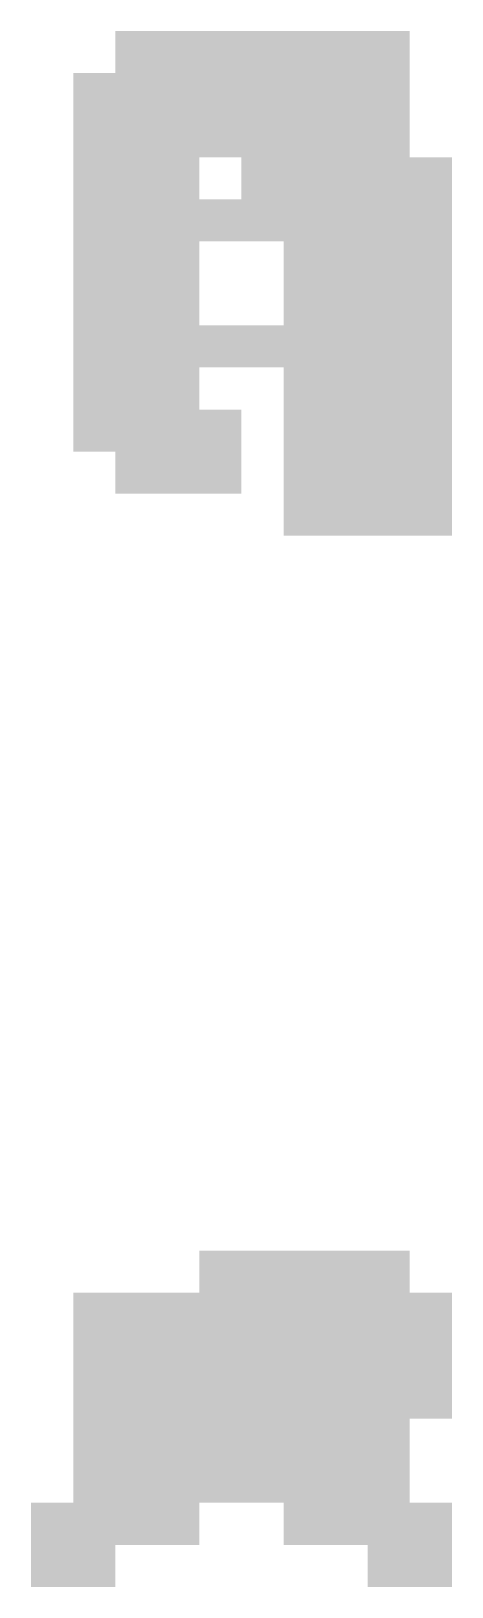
# Model space of a CAD drawing. Header units: metres. Extents: x -0.2 to 72.6, y -0.2 to 14.2.
# Drawn here: x 53.45 to 55.45, y -0.2 to 7.2 of the extents above; entities that cross this region are included whole.
import ezdxf

# ---------------------------------------------------------------- set-up
doc = ezdxf.new("R2010")
doc.units = ezdxf.units.M

msp = doc.modelspace()

# ---------------------------------------------------------------- hatches: boundary and pattern name
at = {"true_color": 0xff0000}
h = msp.add_hatch(color=7, dxfattribs=at)
h.dxf.hatch_style = 1
h.paths.add_polyline_path([(53.85, 7), (54.05, 7), (54.05, 7.2), (53.85, 7.2)])
h = msp.add_hatch(color=7, dxfattribs=at)
h.dxf.hatch_style = 1
h.paths.add_polyline_path([(54.05, 7), (54.25, 7), (54.25, 7.2), (54.05, 7.2)])
h = msp.add_hatch(color=7, dxfattribs=at)
h.dxf.hatch_style = 1
h.paths.add_polyline_path([(54.25, 7), (54.45, 7), (54.45, 7.2), (54.25, 7.2)])
h = msp.add_hatch(color=7, dxfattribs=at)
h.dxf.hatch_style = 1
h.paths.add_polyline_path([(54.45, 7), (54.65, 7), (54.65, 7.2), (54.45, 7.2)])
h = msp.add_hatch(color=7, dxfattribs=at)
h.dxf.hatch_style = 1
h.paths.add_polyline_path([(54.65, 7), (54.85, 7), (54.85, 7.2), (54.65, 7.2)])
h = msp.add_hatch(color=7, dxfattribs=at)
h.dxf.hatch_style = 1
h.paths.add_polyline_path([(54.85, 7), (55.05, 7), (55.05, 7.2), (54.85, 7.2)])
h = msp.add_hatch(color=7, dxfattribs=at)
h.dxf.hatch_style = 1
h.paths.add_polyline_path([(55.05, 7), (55.25, 7), (55.25, 7.2), (55.05, 7.2)])
h = msp.add_hatch(color=7, dxfattribs=at)
h.dxf.hatch_style = 1
h.paths.add_polyline_path([(53.65, 6.8), (53.85, 6.8), (53.85, 7), (53.65, 7)])
h = msp.add_hatch(color=7, dxfattribs=at)
h.dxf.hatch_style = 1
h.paths.add_polyline_path([(53.85, 6.8), (54.05, 6.8), (54.05, 7), (53.85, 7)])
h = msp.add_hatch(color=7, dxfattribs=at)
h.dxf.hatch_style = 1
h.paths.add_polyline_path([(54.05, 6.8), (54.25, 6.8), (54.25, 7), (54.05, 7)])
h = msp.add_hatch(color=7, dxfattribs=at)
h.dxf.hatch_style = 1
h.paths.add_polyline_path([(54.25, 6.8), (54.45, 6.8), (54.45, 7), (54.25, 7)])
h = msp.add_hatch(color=7, dxfattribs=at)
h.dxf.hatch_style = 1
h.paths.add_polyline_path([(54.45, 6.8), (54.65, 6.8), (54.65, 7), (54.45, 7)])
h = msp.add_hatch(color=7, dxfattribs=at)
h.dxf.hatch_style = 1
h.paths.add_polyline_path([(54.65, 6.8), (54.85, 6.8), (54.85, 7), (54.65, 7)])
h = msp.add_hatch(color=7, dxfattribs=at)
h.dxf.hatch_style = 1
h.paths.add_polyline_path([(54.85, 6.8), (55.05, 6.8), (55.05, 7), (54.85, 7)])
h = msp.add_hatch(color=7, dxfattribs=at)
h.dxf.hatch_style = 1
h.paths.add_polyline_path([(55.05, 6.8), (55.25, 6.8), (55.25, 7), (55.05, 7)])
h = msp.add_hatch(color=7, dxfattribs=at)
h.dxf.hatch_style = 1
h.paths.add_polyline_path([(53.65, 6.6), (53.85, 6.6), (53.85, 6.8), (53.65, 6.8)])
h = msp.add_hatch(color=7, dxfattribs=at)
h.dxf.hatch_style = 1
h.paths.add_polyline_path([(53.85, 6.6), (54.05, 6.6), (54.05, 6.8), (53.85, 6.8)])
h = msp.add_hatch(color=7, dxfattribs=at)
h.dxf.hatch_style = 1
h.paths.add_polyline_path([(54.05, 6.6), (54.25, 6.6), (54.25, 6.8), (54.05, 6.8)])
h = msp.add_hatch(color=7, dxfattribs=at)
h.dxf.hatch_style = 1
h.paths.add_polyline_path([(54.25, 6.6), (54.45, 6.6), (54.45, 6.8), (54.25, 6.8)])
h = msp.add_hatch(color=7, dxfattribs=at)
h.dxf.hatch_style = 1
h.paths.add_polyline_path([(54.45, 6.6), (54.65, 6.6), (54.65, 6.8), (54.45, 6.8)])
at = {"true_color": 0x00ff00}
h = msp.add_hatch(color=7, dxfattribs=at)
h.dxf.hatch_style = 1
h.paths.add_polyline_path([(54.65, 6.6), (54.85, 6.6), (54.85, 6.8), (54.65, 6.8)])
h = msp.add_hatch(color=7, dxfattribs=at)
h.dxf.hatch_style = 1
h.paths.add_polyline_path([(54.85, 6.6), (55.05, 6.6), (55.05, 6.8), (54.85, 6.8)])
at = {"true_color": 0xff0000}
h = msp.add_hatch(color=7, dxfattribs=at)
h.dxf.hatch_style = 1
h.paths.add_polyline_path([(55.05, 6.6), (55.25, 6.6), (55.25, 6.8), (55.05, 6.8)])
h = msp.add_hatch(color=7, dxfattribs=at)
h.dxf.hatch_style = 1
h.paths.add_polyline_path([(53.65, 6.4), (53.85, 6.4), (53.85, 6.6), (53.65, 6.6)])
at = {"true_color": 0x00ff00}
h = msp.add_hatch(color=7, dxfattribs=at)
h.dxf.hatch_style = 1
h.paths.add_polyline_path([(53.85, 6.4), (54.05, 6.4), (54.05, 6.6), (53.85, 6.6)])
h = msp.add_hatch(color=7, dxfattribs=at)
h.dxf.hatch_style = 1
h.paths.add_polyline_path([(54.05, 6.4), (54.25, 6.4), (54.25, 6.6), (54.05, 6.6)])
at = {"true_color": 0xff0000}
h = msp.add_hatch(color=7, dxfattribs=at)
h.dxf.hatch_style = 1
h.paths.add_polyline_path([(54.45, 6.4), (54.65, 6.4), (54.65, 6.6), (54.45, 6.6)])
at = {"true_color": 0xffff00}
h = msp.add_hatch(color=7, dxfattribs=at)
h.dxf.hatch_style = 1
h.paths.add_polyline_path([(54.65, 6.4), (54.85, 6.4), (54.85, 6.6), (54.65, 6.6)])
h = msp.add_hatch(color=7, dxfattribs=at)
h.dxf.hatch_style = 1
h.paths.add_polyline_path([(54.85, 6.4), (55.05, 6.4), (55.05, 6.6), (54.85, 6.6)])
at = {"true_color": 0xff0000}
h = msp.add_hatch(color=7, dxfattribs=at)
h.dxf.hatch_style = 1
h.paths.add_polyline_path([(55.05, 6.4), (55.25, 6.4), (55.25, 6.6), (55.05, 6.6)])
h = msp.add_hatch(color=7, dxfattribs=at)
h.dxf.hatch_style = 1
h.paths.add_polyline_path([(55.25, 6.4), (55.45, 6.4), (55.45, 6.6), (55.25, 6.6)])
h = msp.add_hatch(color=7, dxfattribs=at)
h.dxf.hatch_style = 1
h.paths.add_polyline_path([(53.65, 6.2), (53.85, 6.2), (53.85, 6.4), (53.65, 6.4)])
at = {"true_color": 0x00ff00}
h = msp.add_hatch(color=7, dxfattribs=at)
h.dxf.hatch_style = 1
h.paths.add_polyline_path([(53.85, 6.2), (54.05, 6.2), (54.05, 6.4), (53.85, 6.4)])
h = msp.add_hatch(color=7, dxfattribs=at)
h.dxf.hatch_style = 1
h.paths.add_polyline_path([(54.05, 6.2), (54.25, 6.2), (54.25, 6.4), (54.05, 6.4)])
at = {"true_color": 0xff0000}
h = msp.add_hatch(color=7, dxfattribs=at)
h.dxf.hatch_style = 1
h.paths.add_polyline_path([(54.25, 6.2), (54.45, 6.2), (54.45, 6.4), (54.25, 6.4)])
h = msp.add_hatch(color=7, dxfattribs=at)
h.dxf.hatch_style = 1
h.paths.add_polyline_path([(54.45, 6.2), (54.65, 6.2), (54.65, 6.4), (54.45, 6.4)])
at = {"true_color": 0x0000ff}
h = msp.add_hatch(color=7, dxfattribs=at)
h.dxf.hatch_style = 1
h.paths.add_polyline_path([(54.65, 6.2), (54.85, 6.2), (54.85, 6.4), (54.65, 6.4)])
at = {"true_color": 0xffff00}
h = msp.add_hatch(color=7, dxfattribs=at)
h.dxf.hatch_style = 1
h.paths.add_polyline_path([(54.85, 6.2), (55.05, 6.2), (55.05, 6.4), (54.85, 6.4)])
at = {"true_color": 0xff0000}
h = msp.add_hatch(color=7, dxfattribs=at)
h.dxf.hatch_style = 1
h.paths.add_polyline_path([(55.05, 6.2), (55.25, 6.2), (55.25, 6.4), (55.05, 6.4)])
h = msp.add_hatch(color=7, dxfattribs=at)
h.dxf.hatch_style = 1
h.paths.add_polyline_path([(55.25, 6.2), (55.45, 6.2), (55.45, 6.4), (55.25, 6.4)])
h = msp.add_hatch(color=7, dxfattribs=at)
h.dxf.hatch_style = 1
h.paths.add_polyline_path([(53.65, 6), (53.85, 6), (53.85, 6.2), (53.65, 6.2)])
h = msp.add_hatch(color=7, dxfattribs=at)
h.dxf.hatch_style = 1
h.paths.add_polyline_path([(53.85, 6), (54.05, 6), (54.05, 6.2), (53.85, 6.2)])
h = msp.add_hatch(color=7, dxfattribs=at)
h.dxf.hatch_style = 1
h.paths.add_polyline_path([(54.05, 6), (54.25, 6), (54.25, 6.2), (54.05, 6.2)])
h = msp.add_hatch(color=7, dxfattribs=at)
h.dxf.hatch_style = 1
h.paths.add_polyline_path([(54.65, 6), (54.85, 6), (54.85, 6.2), (54.65, 6.2)])
at = {"true_color": 0x00ff00}
h = msp.add_hatch(color=7, dxfattribs=at)
h.dxf.hatch_style = 1
h.paths.add_polyline_path([(54.85, 6), (55.05, 6), (55.05, 6.2), (54.85, 6.2)])
at = {"true_color": 0xff0000}
h = msp.add_hatch(color=7, dxfattribs=at)
h.dxf.hatch_style = 1
h.paths.add_polyline_path([(55.05, 6), (55.25, 6), (55.25, 6.2), (55.05, 6.2)])
h = msp.add_hatch(color=7, dxfattribs=at)
h.dxf.hatch_style = 1
h.paths.add_polyline_path([(55.25, 6), (55.45, 6), (55.45, 6.2), (55.25, 6.2)])
h = msp.add_hatch(color=7, dxfattribs=at)
h.dxf.hatch_style = 1
h.paths.add_polyline_path([(53.65, 5.8), (53.85, 5.8), (53.85, 6), (53.65, 6)])
h = msp.add_hatch(color=7, dxfattribs=at)
h.dxf.hatch_style = 1
h.paths.add_polyline_path([(53.85, 5.8), (54.05, 5.8), (54.05, 6), (53.85, 6)])
h = msp.add_hatch(color=7, dxfattribs=at)
h.dxf.hatch_style = 1
h.paths.add_polyline_path([(54.05, 5.8), (54.25, 5.8), (54.25, 6), (54.05, 6)])
h = msp.add_hatch(color=7, dxfattribs=at)
h.dxf.hatch_style = 1
h.paths.add_polyline_path([(54.65, 5.8), (54.85, 5.8), (54.85, 6), (54.65, 6)])
at = {"true_color": 0x00ff00}
h = msp.add_hatch(color=7, dxfattribs=at)
h.dxf.hatch_style = 1
h.paths.add_polyline_path([(54.85, 5.8), (55.05, 5.8), (55.05, 6), (54.85, 6)])
at = {"true_color": 0xff0000}
h = msp.add_hatch(color=7, dxfattribs=at)
h.dxf.hatch_style = 1
h.paths.add_polyline_path([(55.05, 5.8), (55.25, 5.8), (55.25, 6), (55.05, 6)])
h = msp.add_hatch(color=7, dxfattribs=at)
h.dxf.hatch_style = 1
h.paths.add_polyline_path([(55.25, 5.8), (55.45, 5.8), (55.45, 6), (55.25, 6)])
h = msp.add_hatch(color=7, dxfattribs=at)
h.dxf.hatch_style = 1
h.paths.add_polyline_path([(53.65, 5.6), (53.85, 5.6), (53.85, 5.8), (53.65, 5.8)])
at = {"true_color": 0x00ff00}
h = msp.add_hatch(color=7, dxfattribs=at)
h.dxf.hatch_style = 1
h.paths.add_polyline_path([(53.85, 5.6), (54.05, 5.6), (54.05, 5.8), (53.85, 5.8)])
h = msp.add_hatch(color=7, dxfattribs=at)
h.dxf.hatch_style = 1
h.paths.add_polyline_path([(54.05, 5.6), (54.25, 5.6), (54.25, 5.8), (54.05, 5.8)])
at = {"true_color": 0xff0000}
h = msp.add_hatch(color=7, dxfattribs=at)
h.dxf.hatch_style = 1
h.paths.add_polyline_path([(54.25, 5.6), (54.45, 5.6), (54.45, 5.8), (54.25, 5.8)])
h = msp.add_hatch(color=7, dxfattribs=at)
h.dxf.hatch_style = 1
h.paths.add_polyline_path([(54.45, 5.6), (54.65, 5.6), (54.65, 5.8), (54.45, 5.8)])
at = {"true_color": 0x00ff00}
h = msp.add_hatch(color=7, dxfattribs=at)
h.dxf.hatch_style = 1
h.paths.add_polyline_path([(54.65, 5.6), (54.85, 5.6), (54.85, 5.8), (54.65, 5.8)])
h = msp.add_hatch(color=7, dxfattribs=at)
h.dxf.hatch_style = 1
h.paths.add_polyline_path([(54.85, 5.6), (55.05, 5.6), (55.05, 5.8), (54.85, 5.8)])
at = {"true_color": 0xff0000}
h = msp.add_hatch(color=7, dxfattribs=at)
h.dxf.hatch_style = 1
h.paths.add_polyline_path([(55.05, 5.6), (55.25, 5.6), (55.25, 5.8), (55.05, 5.8)])
h = msp.add_hatch(color=7, dxfattribs=at)
h.dxf.hatch_style = 1
h.paths.add_polyline_path([(55.25, 5.6), (55.45, 5.6), (55.45, 5.8), (55.25, 5.8)])
h = msp.add_hatch(color=7, dxfattribs=at)
h.dxf.hatch_style = 1
h.paths.add_polyline_path([(53.65, 5.4), (53.85, 5.4), (53.85, 5.6), (53.65, 5.6)])
at = {"true_color": 0x00ff00}
h = msp.add_hatch(color=7, dxfattribs=at)
h.dxf.hatch_style = 1
h.paths.add_polyline_path([(53.85, 5.4), (54.05, 5.4), (54.05, 5.6), (53.85, 5.6)])
h = msp.add_hatch(color=7, dxfattribs=at)
h.dxf.hatch_style = 1
h.paths.add_polyline_path([(54.05, 5.4), (54.25, 5.4), (54.25, 5.6), (54.05, 5.6)])
h = msp.add_hatch(color=7, dxfattribs=at)
h.dxf.hatch_style = 1
h.paths.add_polyline_path([(54.65, 5.4), (54.85, 5.4), (54.85, 5.6), (54.65, 5.6)])
at = {"true_color": 0x0000ff}
h = msp.add_hatch(color=7, dxfattribs=at)
h.dxf.hatch_style = 1
h.paths.add_polyline_path([(54.85, 5.4), (55.05, 5.4), (55.05, 5.6), (54.85, 5.6)])
at = {"true_color": 0xff0000}
h = msp.add_hatch(color=7, dxfattribs=at)
h.dxf.hatch_style = 1
h.paths.add_polyline_path([(55.05, 5.4), (55.25, 5.4), (55.25, 5.6), (55.05, 5.6)])
h = msp.add_hatch(color=7, dxfattribs=at)
h.dxf.hatch_style = 1
h.paths.add_polyline_path([(55.25, 5.4), (55.45, 5.4), (55.45, 5.6), (55.25, 5.6)])
h = msp.add_hatch(color=7, dxfattribs=at)
h.dxf.hatch_style = 1
h.paths.add_polyline_path([(53.65, 5.2), (53.85, 5.2), (53.85, 5.4), (53.65, 5.4)])
h = msp.add_hatch(color=7, dxfattribs=at)
h.dxf.hatch_style = 1
h.paths.add_polyline_path([(53.85, 5.2), (54.05, 5.2), (54.05, 5.4), (53.85, 5.4)])
h = msp.add_hatch(color=7, dxfattribs=at)
h.dxf.hatch_style = 1
h.paths.add_polyline_path([(54.05, 5.2), (54.25, 5.2), (54.25, 5.4), (54.05, 5.4)])
h = msp.add_hatch(color=7, dxfattribs=at)
h.dxf.hatch_style = 1
h.paths.add_polyline_path([(54.25, 5.2), (54.45, 5.2), (54.45, 5.4), (54.25, 5.4)])
h = msp.add_hatch(color=7, dxfattribs=at)
h.dxf.hatch_style = 1
h.paths.add_polyline_path([(54.65, 5.2), (54.85, 5.2), (54.85, 5.4), (54.65, 5.4)])
h = msp.add_hatch(color=7, dxfattribs=at)
h.dxf.hatch_style = 1
h.paths.add_polyline_path([(54.85, 5.2), (55.05, 5.2), (55.05, 5.4), (54.85, 5.4)])
h = msp.add_hatch(color=7, dxfattribs=at)
h.dxf.hatch_style = 1
h.paths.add_polyline_path([(55.05, 5.2), (55.25, 5.2), (55.25, 5.4), (55.05, 5.4)])
h = msp.add_hatch(color=7, dxfattribs=at)
h.dxf.hatch_style = 1
h.paths.add_polyline_path([(55.25, 5.2), (55.45, 5.2), (55.45, 5.4), (55.25, 5.4)])
h = msp.add_hatch(color=7, dxfattribs=at)
h.dxf.hatch_style = 1
h.paths.add_polyline_path([(53.85, 5), (54.05, 5), (54.05, 5.2), (53.85, 5.2)])
h = msp.add_hatch(color=7, dxfattribs=at)
h.dxf.hatch_style = 1
h.paths.add_polyline_path([(54.05, 5), (54.25, 5), (54.25, 5.2), (54.05, 5.2)])
h = msp.add_hatch(color=7, dxfattribs=at)
h.dxf.hatch_style = 1
h.paths.add_polyline_path([(54.25, 5), (54.45, 5), (54.45, 5.2), (54.25, 5.2)])
h = msp.add_hatch(color=7, dxfattribs=at)
h.dxf.hatch_style = 1
h.paths.add_polyline_path([(54.65, 5), (54.85, 5), (54.85, 5.2), (54.65, 5.2)])
h = msp.add_hatch(color=7, dxfattribs=at)
h.dxf.hatch_style = 1
h.paths.add_polyline_path([(54.85, 5), (55.05, 5), (55.05, 5.2), (54.85, 5.2)])
h = msp.add_hatch(color=7, dxfattribs=at)
h.dxf.hatch_style = 1
h.paths.add_polyline_path([(55.05, 5), (55.25, 5), (55.25, 5.2), (55.05, 5.2)])
h = msp.add_hatch(color=7, dxfattribs=at)
h.dxf.hatch_style = 1
h.paths.add_polyline_path([(55.25, 5), (55.45, 5), (55.45, 5.2), (55.25, 5.2)])
h = msp.add_hatch(color=7, dxfattribs=at)
h.dxf.hatch_style = 1
h.paths.add_polyline_path([(54.65, 4.8), (54.85, 4.8), (54.85, 5), (54.65, 5)])
h = msp.add_hatch(color=7, dxfattribs=at)
h.dxf.hatch_style = 1
h.paths.add_polyline_path([(54.85, 4.8), (55.05, 4.8), (55.05, 5), (54.85, 5)])
h = msp.add_hatch(color=7, dxfattribs=at)
h.dxf.hatch_style = 1
h.paths.add_polyline_path([(55.05, 4.8), (55.25, 4.8), (55.25, 5), (55.05, 5)])
h = msp.add_hatch(color=7, dxfattribs=at)
h.dxf.hatch_style = 1
h.paths.add_polyline_path([(55.25, 4.8), (55.45, 4.8), (55.45, 5), (55.25, 5)])
h = msp.add_hatch(color=7, dxfattribs=at)
h.dxf.hatch_style = 1
h.paths.add_polyline_path([(54.25, 1.2), (54.45, 1.2), (54.45, 1.4), (54.25, 1.4)])
h = msp.add_hatch(color=7, dxfattribs=at)
h.dxf.hatch_style = 1
h.paths.add_polyline_path([(54.45, 1.2), (54.65, 1.2), (54.65, 1.4), (54.45, 1.4)])
h = msp.add_hatch(color=7, dxfattribs=at)
h.dxf.hatch_style = 1
h.paths.add_polyline_path([(54.65, 1.2), (54.85, 1.2), (54.85, 1.4), (54.65, 1.4)])
h = msp.add_hatch(color=7, dxfattribs=at)
h.dxf.hatch_style = 1
h.paths.add_polyline_path([(54.85, 1.2), (55.05, 1.2), (55.05, 1.4), (54.85, 1.4)])
h = msp.add_hatch(color=7, dxfattribs=at)
h.dxf.hatch_style = 1
h.paths.add_polyline_path([(55.05, 1.2), (55.25, 1.2), (55.25, 1.4), (55.05, 1.4)])
h = msp.add_hatch(color=7, dxfattribs=at)
h.dxf.hatch_style = 1
h.paths.add_polyline_path([(53.65, 1), (53.85, 1), (53.85, 1.2), (53.65, 1.2)])
h = msp.add_hatch(color=7, dxfattribs=at)
h.dxf.hatch_style = 1
h.paths.add_polyline_path([(53.85, 1), (54.05, 1), (54.05, 1.2), (53.85, 1.2)])
h = msp.add_hatch(color=7, dxfattribs=at)
h.dxf.hatch_style = 1
h.paths.add_polyline_path([(54.05, 1), (54.25, 1), (54.25, 1.2), (54.05, 1.2)])
h = msp.add_hatch(color=7, dxfattribs=at)
h.dxf.hatch_style = 1
h.paths.add_polyline_path([(54.25, 1), (54.45, 1), (54.45, 1.2), (54.25, 1.2)])
h = msp.add_hatch(color=7, dxfattribs=at)
h.dxf.hatch_style = 1
h.paths.add_polyline_path([(54.45, 1), (54.65, 1), (54.65, 1.2), (54.45, 1.2)])
h = msp.add_hatch(color=7, dxfattribs=at)
h.dxf.hatch_style = 1
h.paths.add_polyline_path([(54.65, 1), (54.85, 1), (54.85, 1.2), (54.65, 1.2)])
h = msp.add_hatch(color=7, dxfattribs=at)
h.dxf.hatch_style = 1
h.paths.add_polyline_path([(54.85, 1), (55.05, 1), (55.05, 1.2), (54.85, 1.2)])
h = msp.add_hatch(color=7, dxfattribs=at)
h.dxf.hatch_style = 1
h.paths.add_polyline_path([(55.05, 1), (55.25, 1), (55.25, 1.2), (55.05, 1.2)])
h = msp.add_hatch(color=7, dxfattribs=at)
h.dxf.hatch_style = 1
h.paths.add_polyline_path([(55.25, 1), (55.45, 1), (55.45, 1.2), (55.25, 1.2)])
h = msp.add_hatch(color=7, dxfattribs=at)
h.dxf.hatch_style = 1
h.paths.add_polyline_path([(53.65, 0.8), (53.85, 0.8), (53.85, 1), (53.65, 1)])
h = msp.add_hatch(color=7, dxfattribs=at)
h.dxf.hatch_style = 1
h.paths.add_polyline_path([(53.85, 0.8), (54.05, 0.8), (54.05, 1), (53.85, 1)])
at = {"true_color": 0x00ff00}
h = msp.add_hatch(color=7, dxfattribs=at)
h.dxf.hatch_style = 1
h.paths.add_polyline_path([(54.05, 0.8), (54.25, 0.8), (54.25, 1), (54.05, 1)])
at = {"true_color": 0xff0000}
h = msp.add_hatch(color=7, dxfattribs=at)
h.dxf.hatch_style = 1
h.paths.add_polyline_path([(54.25, 0.8), (54.45, 0.8), (54.45, 1), (54.25, 1)])
h = msp.add_hatch(color=7, dxfattribs=at)
h.dxf.hatch_style = 1
h.paths.add_polyline_path([(54.45, 0.8), (54.65, 0.8), (54.65, 1), (54.45, 1)])
h = msp.add_hatch(color=7, dxfattribs=at)
h.dxf.hatch_style = 1
h.paths.add_polyline_path([(54.65, 0.8), (54.85, 0.8), (54.85, 1), (54.65, 1)])
h = msp.add_hatch(color=7, dxfattribs=at)
h.dxf.hatch_style = 1
h.paths.add_polyline_path([(54.85, 0.8), (55.05, 0.8), (55.05, 1), (54.85, 1)])
h = msp.add_hatch(color=7, dxfattribs=at)
h.dxf.hatch_style = 1
h.paths.add_polyline_path([(55.05, 0.8), (55.25, 0.8), (55.25, 1), (55.05, 1)])
h = msp.add_hatch(color=7, dxfattribs=at)
h.dxf.hatch_style = 1
h.paths.add_polyline_path([(55.25, 0.8), (55.45, 0.8), (55.45, 1), (55.25, 1)])
h = msp.add_hatch(color=7, dxfattribs=at)
h.dxf.hatch_style = 1
h.paths.add_polyline_path([(53.65, 0.6), (53.85, 0.6), (53.85, 0.8), (53.65, 0.8)])
at = {"true_color": 0x00ff00}
h = msp.add_hatch(color=7, dxfattribs=at)
h.dxf.hatch_style = 1
h.paths.add_polyline_path([(53.85, 0.6), (54.05, 0.6), (54.05, 0.8), (53.85, 0.8)])
h = msp.add_hatch(color=7, dxfattribs=at)
h.dxf.hatch_style = 1
h.paths.add_polyline_path([(54.05, 0.6), (54.25, 0.6), (54.25, 0.8), (54.05, 0.8)])
h = msp.add_hatch(color=7, dxfattribs=at)
h.dxf.hatch_style = 1
h.paths.add_polyline_path([(54.25, 0.6), (54.45, 0.6), (54.45, 0.8), (54.25, 0.8)])
at = {"true_color": 0xff0000}
h = msp.add_hatch(color=7, dxfattribs=at)
h.dxf.hatch_style = 1
h.paths.add_polyline_path([(54.45, 0.6), (54.65, 0.6), (54.65, 0.8), (54.45, 0.8)])
at = {"true_color": 0x00ff00}
h = msp.add_hatch(color=7, dxfattribs=at)
h.dxf.hatch_style = 1
h.paths.add_polyline_path([(54.65, 0.6), (54.85, 0.6), (54.85, 0.8), (54.65, 0.8)])
h = msp.add_hatch(color=7, dxfattribs=at)
h.dxf.hatch_style = 1
h.paths.add_polyline_path([(54.85, 0.6), (55.05, 0.6), (55.05, 0.8), (54.85, 0.8)])
at = {"true_color": 0xff0000}
h = msp.add_hatch(color=7, dxfattribs=at)
h.dxf.hatch_style = 1
h.paths.add_polyline_path([(55.05, 0.6), (55.25, 0.6), (55.25, 0.8), (55.05, 0.8)])
h = msp.add_hatch(color=7, dxfattribs=at)
h.dxf.hatch_style = 1
h.paths.add_polyline_path([(55.25, 0.6), (55.45, 0.6), (55.45, 0.8), (55.25, 0.8)])
h = msp.add_hatch(color=7, dxfattribs=at)
h.dxf.hatch_style = 1
h.paths.add_polyline_path([(53.65, 0.4), (53.85, 0.4), (53.85, 0.6), (53.65, 0.6)])
at = {"true_color": 0xffff00}
h = msp.add_hatch(color=7, dxfattribs=at)
h.dxf.hatch_style = 1
h.paths.add_polyline_path([(53.85, 0.4), (54.05, 0.4), (54.05, 0.6), (53.85, 0.6)])
h = msp.add_hatch(color=7, dxfattribs=at)
h.dxf.hatch_style = 1
h.paths.add_polyline_path([(54.05, 0.4), (54.25, 0.4), (54.25, 0.6), (54.05, 0.6)])
at = {"true_color": 0xff0000}
h = msp.add_hatch(color=7, dxfattribs=at)
h.dxf.hatch_style = 1
h.paths.add_polyline_path([(54.25, 0.4), (54.45, 0.4), (54.45, 0.6), (54.25, 0.6)])
h = msp.add_hatch(color=7, dxfattribs=at)
h.dxf.hatch_style = 1
h.paths.add_polyline_path([(54.45, 0.4), (54.65, 0.4), (54.65, 0.6), (54.45, 0.6)])
at = {"true_color": 0x0000ff}
h = msp.add_hatch(color=7, dxfattribs=at)
h.dxf.hatch_style = 1
h.paths.add_polyline_path([(54.65, 0.4), (54.85, 0.4), (54.85, 0.6), (54.65, 0.6)])
h = msp.add_hatch(color=7, dxfattribs=at)
h.dxf.hatch_style = 1
h.paths.add_polyline_path([(54.85, 0.4), (55.05, 0.4), (55.05, 0.6), (54.85, 0.6)])
at = {"true_color": 0xff0000}
h = msp.add_hatch(color=7, dxfattribs=at)
h.dxf.hatch_style = 1
h.paths.add_polyline_path([(55.05, 0.4), (55.25, 0.4), (55.25, 0.6), (55.05, 0.6)])
h = msp.add_hatch(color=7, dxfattribs=at)
h.dxf.hatch_style = 1
h.paths.add_polyline_path([(53.65, 0.2), (53.85, 0.2), (53.85, 0.4), (53.65, 0.4)])
at = {"true_color": 0xffff00}
h = msp.add_hatch(color=7, dxfattribs=at)
h.dxf.hatch_style = 1
h.paths.add_polyline_path([(53.85, 0.2), (54.05, 0.2), (54.05, 0.4), (53.85, 0.4)])
h = msp.add_hatch(color=7, dxfattribs=at)
h.dxf.hatch_style = 1
h.paths.add_polyline_path([(54.05, 0.2), (54.25, 0.2), (54.25, 0.4), (54.05, 0.4)])
at = {"true_color": 0x00ff00}
h = msp.add_hatch(color=7, dxfattribs=at)
h.dxf.hatch_style = 1
h.paths.add_polyline_path([(54.25, 0.2), (54.45, 0.2), (54.45, 0.4), (54.25, 0.4)])
h = msp.add_hatch(color=7, dxfattribs=at)
h.dxf.hatch_style = 1
h.paths.add_polyline_path([(54.45, 0.2), (54.65, 0.2), (54.65, 0.4), (54.45, 0.4)])
at = {"true_color": 0x0000ff}
h = msp.add_hatch(color=7, dxfattribs=at)
h.dxf.hatch_style = 1
h.paths.add_polyline_path([(54.65, 0.2), (54.85, 0.2), (54.85, 0.4), (54.65, 0.4)])
at = {"true_color": 0x00ff00}
h = msp.add_hatch(color=7, dxfattribs=at)
h.dxf.hatch_style = 1
h.paths.add_polyline_path([(54.85, 0.2), (55.05, 0.2), (55.05, 0.4), (54.85, 0.4)])
at = {"true_color": 0xff0000}
h = msp.add_hatch(color=7, dxfattribs=at)
h.dxf.hatch_style = 1
h.paths.add_polyline_path([(55.05, 0.2), (55.25, 0.2), (55.25, 0.4), (55.05, 0.4)])
h = msp.add_hatch(color=7, dxfattribs=at)
h.dxf.hatch_style = 1
h.paths.add_polyline_path([(53.45, 0), (53.65, 0), (53.65, 0.2), (53.45, 0.2)])
h = msp.add_hatch(color=7, dxfattribs=at)
h.dxf.hatch_style = 1
h.paths.add_polyline_path([(53.65, 0), (53.85, 0), (53.85, 0.2), (53.65, 0.2)])
h = msp.add_hatch(color=7, dxfattribs=at)
h.dxf.hatch_style = 1
h.paths.add_polyline_path([(53.85, 0), (54.05, 0), (54.05, 0.2), (53.85, 0.2)])
h = msp.add_hatch(color=7, dxfattribs=at)
h.dxf.hatch_style = 1
h.paths.add_polyline_path([(54.05, 0), (54.25, 0), (54.25, 0.2), (54.05, 0.2)])
h = msp.add_hatch(color=7, dxfattribs=at)
h.dxf.hatch_style = 1
h.paths.add_polyline_path([(54.65, 0), (54.85, 0), (54.85, 0.2), (54.65, 0.2)])
h = msp.add_hatch(color=7, dxfattribs=at)
h.dxf.hatch_style = 1
h.paths.add_polyline_path([(54.85, 0), (55.05, 0), (55.05, 0.2), (54.85, 0.2)])
h = msp.add_hatch(color=7, dxfattribs=at)
h.dxf.hatch_style = 1
h.paths.add_polyline_path([(55.05, 0), (55.25, 0), (55.25, 0.2), (55.05, 0.2)])
h = msp.add_hatch(color=7, dxfattribs=at)
h.dxf.hatch_style = 1
h.paths.add_polyline_path([(55.25, 0), (55.45, 0), (55.45, 0.2), (55.25, 0.2)])
h = msp.add_hatch(color=7, dxfattribs=at)
h.dxf.hatch_style = 1
h.paths.add_polyline_path([(53.45, -0.2), (53.65, -0.2), (53.65, 0), (53.45, 0)])
h = msp.add_hatch(color=7, dxfattribs=at)
h.dxf.hatch_style = 1
h.paths.add_polyline_path([(53.65, -0.2), (53.85, -0.2), (53.85, 0), (53.65, 0)])
h = msp.add_hatch(color=7, dxfattribs=at)
h.dxf.hatch_style = 1
h.paths.add_polyline_path([(55.05, -0.2), (55.25, -0.2), (55.25, 0), (55.05, 0)])
h = msp.add_hatch(color=7, dxfattribs=at)
h.dxf.hatch_style = 1
h.paths.add_polyline_path([(55.25, -0.2), (55.45, -0.2), (55.45, 0), (55.25, 0)])

doc.saveas('drawing.dxf')
